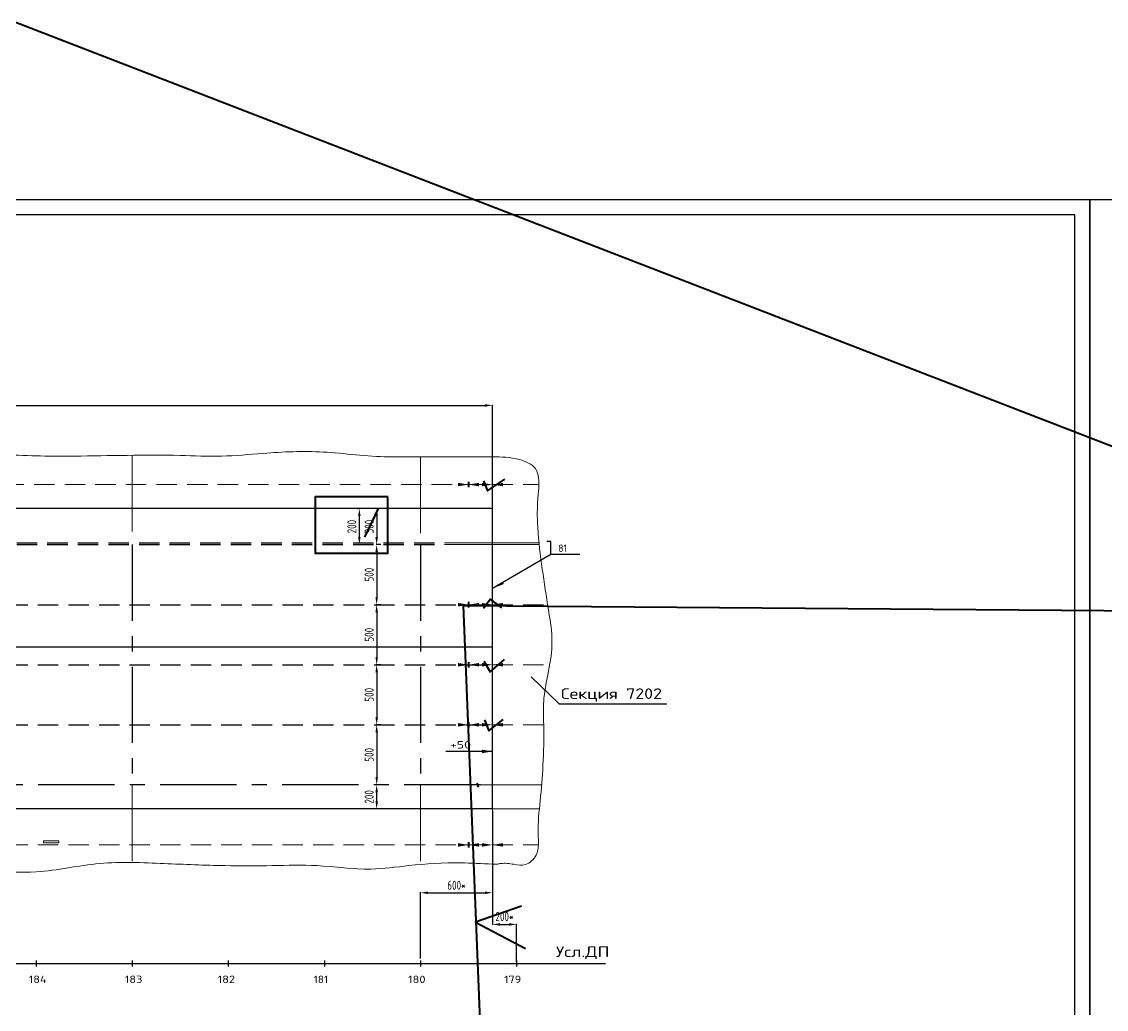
# Model space of a CAD drawing. Header units: millimetres. Extents: x -438477 to 631584, y 118817 to 676146.
# Drawn here: x 187932 to 196964, y 342121 to 350343 of the extents above; entities that cross this region are included whole.
import ezdxf
from ezdxf.enums import TextEntityAlignment as Align

# ---------------------------------------------------------------- set-up
doc = ezdxf.new("R2010")
doc.units = ezdxf.units.MM
for name, pattern in [('AVEVASOLID', [7.5, 7.5]), ('AVEVASOLIDWIDE', [7.5, 7.5]), ('CENTERX2', [20.32, 12.7, -2.54, 2.54, -2.54]), ('DASHED', [2.546053, 1.697368, -0.848684])]:
    doc.linetypes.add(name, pattern=pattern)
doc.layers.get('Defpoints').update_dxf_attribs({"linetype": 'CONTINUOUS'})
for name, color, linetype in [('20_1', 1, 'CONTINUOUS'), ('20_FORMAT', 140, 'CONTINUOUS'), ('20_TEXT', 1, 'CONTINUOUS')]:
    doc.layers.add(name, color=color, linetype=linetype)
doc.styles.add('SIMPLEX', font='simplex.shx', dxfattribs={"width": 0.7})
doc.linetypes.add('Шов_Монтажный', pattern='A,0.75,-0.0001,["/",Standard,S=1,R=0,X=0,Y=-0.5],0.75', length=1.5001)
doc.dimstyles.new('Lineyny', dxfattribs={"dimscale": 30, "dimtxt": 3, "dimasz": 2.5, "dimexe": 0.18, "dimexo": 0.625, "dimgap": 1, "dimtad": 1, "dimdec": 0, "dimlfac": -1, "dimzin": 0, "dimtxsty": 'SIMPLEX', "dimcen": 0, "dimdle": 0.38, "dimclrd": 2, "dimclre": 2, "dimclrt": 2, "dimadec": 0, "dimazin": 0, "dimtfac": 1, "dimtdec": 0, "dimtmove": 0, "dimatfit": 0, "dimfxl": 1, "dimtolj": 1, "dimtzin": 0, "dimlwd": -1, "dimarcsym": 0})

# ---------------------------------------------------------------- blocks, each defined once
blk = doc.blocks.new('*D42')
at = {"layer": '20_1', "color": 2, "lineweight": -2, "ltscale": 25, "transparency": 16777216}
for p, q in [((191852.6, 343773.8), (191852.6, 342823.4)), ((192052.6, 342517.8), (192052.6, 342832.4))]:
    blk.add_line(p, q, dxfattribs=at)
at = {"layer": '20_1', "color": 2, "ltscale": 25, "transparency": 16777216}
blk.add_line((191915.1, 342827.9), (191990.1, 342827.9), dxfattribs=at)
for points in [[(191915.1, 342838.3), (191915.1, 342817.5), (191852.6, 342827.9)], [(191990.1, 342817.5), (191990.1, 342838.3), (192052.6, 342827.9)]]:
    blk.add_solid(points, dxfattribs=at)
at = {"layer": 'Defpoints', "color": 0, "ltscale": 25, "transparency": 16777216}
for p in [(191852.6, 343789.4), (192052.6, 342827.9), (192052.6, 342502.1)]:
    blk.add_point(p, dxfattribs=at)
at = {"layer": '20_1', "color": 2, "ltscale": 25, "transparency": 16777216, "insert": (191952.6, 342893.3), "char_height": 75, "attachment_point": 5, "style": 'SIMPLEX'}
blk.add_mtext('\\A1;200*', dxfattribs=at)
blk = doc.blocks.new('*D45')
at = {"layer": '20_1', "color": 2, "lineweight": -2, "ltscale": 25, "transparency": 16777216}
for p, q in [((180652.6, 346305), (180652.6, 347152.9)), ((191852.6, 346305), (191852.6, 347152.9))]:
    blk.add_line(p, q, dxfattribs=at)
at = {"layer": '20_1', "color": 2, "ltscale": 25, "transparency": 16777216}
blk.add_line((180715.1, 347148.4), (191790.1, 347148.4), dxfattribs=at)
for points in [[(180715.1, 347158.8), (180715.1, 347138), (180652.6, 347148.4)], [(191790.1, 347138), (191790.1, 347158.8), (191852.6, 347148.4)]]:
    blk.add_solid(points, dxfattribs=at)
at = {"layer": 'Defpoints', "color": 0, "ltscale": 25, "transparency": 16777216}
for p in [(191852.6, 347148.4), (180652.6, 346289.4), (191852.6, 346289.4)]:
    blk.add_point(p, dxfattribs=at)
at = {"layer": '20_1', "color": 2, "ltscale": 25, "transparency": 16777216, "insert": (186252.6, 347213.8), "char_height": 75, "attachment_point": 5, "style": 'SIMPLEX'}
blk.add_mtext('\\A1;11200*', dxfattribs=at)
blk = doc.blocks.new('*D46')
at = {"layer": '20_1', "color": 2, "lineweight": -2, "ltscale": 25, "transparency": 16777216}
for p, q in [((190941.9, 343989.4), (190883.9, 343989.4)), ((190941.9, 343789.4), (190883.9, 343789.4))]:
    blk.add_line(p, q, dxfattribs=at)
at = {"layer": '20_1', "color": 2, "ltscale": 25, "transparency": 16777216}
blk.add_line((190888.4, 343851.9), (190888.4, 343926.9), dxfattribs=at)
for points in [[(190898.8, 343926.9), (190878, 343926.9), (190888.4, 343989.4)], [(190878, 343851.9), (190898.8, 343851.9), (190888.4, 343789.4)]]:
    blk.add_solid(points, dxfattribs=at)
at = {"layer": 'Defpoints', "color": 0, "ltscale": 25, "transparency": 16777216}
for p in [(190888.4, 343989.4), (190957.5, 343989.4), (190957.5, 343789.4)]:
    blk.add_point(p, dxfattribs=at)
at = {"layer": '20_1', "color": 2, "ltscale": 25, "transparency": 16777216, "insert": (190825.9, 343889.4), "char_height": 75, "attachment_point": 5, "rotation": 90, "style": 'SIMPLEX'}
blk.add_mtext('\\A1;200', dxfattribs=at)
blk = doc.blocks.new('*D47')
at = {"layer": '20_1', "color": 2, "lineweight": -2, "ltscale": 25, "transparency": 16777216}
for p, q in [((190923.3, 344489.4), (190883.9, 344489.4)), ((190923.3, 343989.4), (190883.9, 343989.4))]:
    blk.add_line(p, q, dxfattribs=at)
at = {"layer": '20_1', "color": 2, "ltscale": 25, "transparency": 16777216}
blk.add_line((190888.4, 344426.9), (190888.4, 344051.9), dxfattribs=at)
for points in [[(190898.8, 344426.9), (190878, 344426.9), (190888.4, 344489.4)], [(190878, 344051.9), (190898.8, 344051.9), (190888.4, 343989.4)]]:
    blk.add_solid(points, dxfattribs=at)
at = {"layer": 'Defpoints', "color": 0, "ltscale": 25, "transparency": 16777216}
for p in [(190939, 344489.4), (190888.4, 343989.4), (190939, 343989.4)]:
    blk.add_point(p, dxfattribs=at)
at = {"layer": '20_1', "color": 2, "ltscale": 25, "transparency": 16777216, "insert": (190825.9, 344239.4), "char_height": 75, "attachment_point": 5, "rotation": 90, "style": 'SIMPLEX'}
blk.add_mtext('\\A1;500', dxfattribs=at)
blk = doc.blocks.new('*D48')
at = {"layer": '20_1', "color": 2, "lineweight": -2, "ltscale": 25, "transparency": 16777216}
for p, q in [((190923.3, 344989.4), (190883.9, 344989.4)), ((190923.3, 344489.4), (190883.9, 344489.4))]:
    blk.add_line(p, q, dxfattribs=at)
at = {"layer": '20_1', "color": 2, "ltscale": 25, "transparency": 16777216}
blk.add_line((190888.4, 344926.9), (190888.4, 344551.9), dxfattribs=at)
for points in [[(190898.8, 344926.9), (190878, 344926.9), (190888.4, 344989.4)], [(190878, 344551.9), (190898.8, 344551.9), (190888.4, 344489.4)]]:
    blk.add_solid(points, dxfattribs=at)
at = {"layer": 'Defpoints', "color": 0, "ltscale": 25, "transparency": 16777216}
for p in [(190939, 344989.4), (190888.4, 344489.4), (190939, 344489.4)]:
    blk.add_point(p, dxfattribs=at)
at = {"layer": '20_1', "color": 2, "ltscale": 25, "transparency": 16777216, "insert": (190825.9, 344739.4), "char_height": 75, "attachment_point": 5, "rotation": 90, "style": 'SIMPLEX'}
blk.add_mtext('\\A1;500', dxfattribs=at)
blk = doc.blocks.new('*D49')
at = {"layer": '20_1', "color": 2, "lineweight": -2, "ltscale": 25, "transparency": 16777216}
for p, q in [((190923.3, 345489.4), (190883.9, 345489.4)), ((190923.3, 344989.4), (190883.9, 344989.4))]:
    blk.add_line(p, q, dxfattribs=at)
at = {"layer": '20_1', "color": 2, "ltscale": 25, "transparency": 16777216}
blk.add_line((190888.4, 345426.9), (190888.4, 345051.9), dxfattribs=at)
for points in [[(190898.8, 345426.9), (190878, 345426.9), (190888.4, 345489.4)], [(190878, 345051.9), (190898.8, 345051.9), (190888.4, 344989.4)]]:
    blk.add_solid(points, dxfattribs=at)
at = {"layer": 'Defpoints', "color": 0, "ltscale": 25, "transparency": 16777216}
for p in [(190939, 345489.4), (190888.4, 344989.4), (190939, 344989.4)]:
    blk.add_point(p, dxfattribs=at)
at = {"layer": '20_1', "color": 2, "ltscale": 25, "transparency": 16777216, "insert": (190825.9, 345239.4), "char_height": 75, "attachment_point": 5, "rotation": 90, "style": 'SIMPLEX'}
blk.add_mtext('\\A1;500', dxfattribs=at)
blk = doc.blocks.new('*D50')
at = {"layer": '20_1', "color": 2, "lineweight": -2, "ltscale": 25, "transparency": 16777216}
for p, q in [((190923.3, 345989.4), (190883.9, 345989.4)), ((190923.3, 345489.4), (190883.9, 345489.4))]:
    blk.add_line(p, q, dxfattribs=at)
at = {"layer": '20_1', "color": 2, "ltscale": 25, "transparency": 16777216}
blk.add_line((190888.4, 345926.9), (190888.4, 345551.9), dxfattribs=at)
for points in [[(190898.8, 345926.9), (190878, 345926.9), (190888.4, 345989.4)], [(190878, 345551.9), (190898.8, 345551.9), (190888.4, 345489.4)]]:
    blk.add_solid(points, dxfattribs=at)
at = {"layer": 'Defpoints', "color": 0, "ltscale": 25, "transparency": 16777216}
for p in [(190939, 345989.4), (190888.4, 345489.4), (190939, 345489.4)]:
    blk.add_point(p, dxfattribs=at)
at = {"layer": '20_1', "color": 2, "ltscale": 25, "transparency": 16777216, "insert": (190825.9, 345739.4), "char_height": 75, "attachment_point": 5, "rotation": 90, "style": 'SIMPLEX'}
blk.add_mtext('\\A1;500', dxfattribs=at)
blk = doc.blocks.new('*D51')
at = {"layer": '20_1', "color": 2, "lineweight": -2, "ltscale": 25, "transparency": 16777216}
for p, q in [((190948.8, 346289.4), (190883.9, 346289.4)), ((190923.3, 345989.4), (190883.9, 345989.4))]:
    blk.add_line(p, q, dxfattribs=at)
at = {"layer": '20_1', "color": 2, "ltscale": 25, "transparency": 16777216}
blk.add_line((190888.4, 346226.9), (190888.4, 346051.9), dxfattribs=at)
for points in [[(190898.8, 346226.9), (190878, 346226.9), (190888.4, 346289.4)], [(190878, 346051.9), (190898.8, 346051.9), (190888.4, 345989.4)]]:
    blk.add_solid(points, dxfattribs=at)
at = {"layer": 'Defpoints', "color": 0, "ltscale": 25, "transparency": 16777216}
for p in [(190964.4, 346289.4), (190888.4, 345989.4), (190939, 345989.4)]:
    blk.add_point(p, dxfattribs=at)
at = {"layer": '20_1', "color": 2, "ltscale": 25, "transparency": 16777216, "insert": (190825.9, 346139.4), "char_height": 75, "attachment_point": 5, "rotation": 90, "style": 'SIMPLEX'}
blk.add_mtext('\\A1;300', dxfattribs=at)
blk = doc.blocks.new('*D181')
at = {"layer": '20_1', "color": 2, "lineweight": -2, "ltscale": 25, "transparency": 16777216}
for p, q in [((191852.6, 343758.1), (191852.6, 343086.8)), ((191252.6, 342542.8), (191252.6, 343095.8))]:
    blk.add_line(p, q, dxfattribs=at)
at = {"layer": '20_1', "color": 2, "ltscale": 25, "transparency": 16777216}
blk.add_line((191315.1, 343091.3), (191790.1, 343091.3), dxfattribs=at)
at = {"layer": '20_1', "color": 2, "lineweight": 40, "ltscale": 25, "transparency": 16777216}
for points in [[(191315.1, 343101.8), (191315.1, 343080.9), (191252.6, 343091.3)], [(191790.1, 343101.8), (191790.1, 343080.9), (191852.6, 343091.3)]]:
    blk.add_solid(points, dxfattribs=at)
at = {"layer": 'Defpoints', "color": 0, "lineweight": 40, "ltscale": 25, "transparency": 16777216}
for p in [(191852.6, 343773.8), (191852.6, 343091.3), (191252.6, 342527.1)]:
    blk.add_point(p, dxfattribs=at)
at = {"layer": '20_1', "color": 2, "lineweight": 40, "ltscale": 25, "transparency": 16777216, "insert": (191552.6, 343153.8), "char_height": 75, "attachment_point": 5, "style": 'SIMPLEX'}
blk.add_mtext('\\A1;600*', dxfattribs=at)
blk = doc.blocks.new('*D353')
at = {"layer": '20_1', "color": 2, "lineweight": -2, "ltscale": 25, "transparency": 16777216}
for p, q in [((190728.5, 346289.4), (190739.6, 346289.4)), ((190728.5, 345989.4), (190739.6, 345989.4))]:
    blk.add_line(p, q, dxfattribs=at)
at = {"layer": '20_1', "color": 2, "ltscale": 25, "transparency": 16777216}
blk.add_line((190744.1, 346051.9), (190744.1, 346226.9), dxfattribs=at)
at = {"layer": '20_1', "color": 2, "lineweight": 40, "ltscale": 25, "transparency": 16777216}
for points in [[(190733.7, 346226.9), (190754.5, 346226.9), (190744.1, 346289.4)], [(190733.7, 346051.9), (190754.5, 346051.9), (190744.1, 345989.4)]]:
    blk.add_solid(points, dxfattribs=at)
at = {"layer": 'Defpoints', "color": 0, "lineweight": 40, "ltscale": 25, "transparency": 16777216}
for p in [(190744.1, 346289.4), (190744.1, 346289.4), (190744.1, 345989.4)]:
    blk.add_point(p, dxfattribs=at)
at = {"layer": '20_1', "color": 2, "lineweight": 40, "ltscale": 25, "transparency": 16777216, "insert": (190681.6, 346139.4), "char_height": 75, "attachment_point": 5, "rotation": 90, "style": 'SIMPLEX'}
blk.add_mtext('\\A1;200', dxfattribs=at)

msp = doc.modelspace()

# ---------------------------------------------------------------- hatches: boundary and pattern name
at = {"layer": '20_1'}
msp.add_hatch(color=6, dxfattribs=at).paths.add_polyline_path([(191939.047, 345675.733), (191947.43, 345661.328), (191852.617, 345625.436)])

# ---------------------------------------------------------------- linework, layer by layer
at = {"layer": '20_1', "color": 252, "linetype": 'CENTERX2', "lineweight": 0, "ltscale": 50}
for p, q in [((188852.617, 346733.218), (188852.617, 345989.385)), ((191252.617, 346720.042), (191252.617, 345989.385)), ((188852.617, 343989.385), (188852.617, 343343.639)), ((191252.617, 343989.385), (191252.617, 343326.846)), ((191752.629, 343989.385), (192262.339, 343989.385))]:
    msp.add_line(p, q, dxfattribs=at)
at = {"layer": '20_1', "color": 252, "linetype": 'AVEVASOLID', "lineweight": 0}
for p, q in [((191852.617, 346289.375), (191852.617, 346720.042)), ((191852.617, 343328.847), (191852.617, 343789.395)), ((188240.117, 343522.198), (188115.117, 343522.198)), ((188115.117, 343522.198), (188115.117, 343506.573)), ((188115.117, 343506.573), (188240.117, 343506.573)), ((188240.117, 343506.573), (188240.117, 343522.198))]:
    msp.add_line(p, q, dxfattribs=at)
at = {"layer": '20_1', "color": 252, "linetype": 'DASHED', "lineweight": 0, "ltscale": 100}
for p, q in [((180652.617, 346489.375), (191852.617, 346489.375)), ((191852.617, 346489.375), (192239.208, 346489.375)), ((191852.617, 345489.385), (192312.108, 345489.385)), ((191852.617, 344989.385), (192329.401, 344989.385)), ((191852.617, 344489.385), (192279.092, 344488.654)), ((184502.617, 343489.385), (191852.617, 343489.385)), ((191852.617, 343489.385), (192235.43, 343489.385))]:
    msp.add_line(p, q, dxfattribs=at)
at = {"layer": '20_1', "color": 6, "linetype": 'Шов_Монтажный', "ltscale": 100}
for p, q in [((191852.617, 346289.375), (180652.617, 346289.375)), ((191852.617, 343789.385), (191852.617, 346289.375)), ((191852.617, 343789.395), (180652.617, 343789.395))]:
    msp.add_line(p, q, dxfattribs=at)
at = {"layer": '20_1', "color": 0, "linetype": 'DASHED', "ltscale": 100}
for p, q in [((180252.617, 346003.385), (191452.617, 346003.385)), ((180252.617, 345989.385), (191452.617, 345989.385))]:
    msp.add_line(p, q, dxfattribs=at)
at = {"layer": '20_1', "color": 0, "linetype": 'CENTERX2', "ltscale": 50}
for p, q in [((188852.617, 345989.385), (188852.617, 344004.385)), ((191252.617, 345989.385), (191252.617, 344004.385)), ((191752.629, 343989.385), (180752.605, 343989.385))]:
    msp.add_line(p, q, dxfattribs=at)
at = {"layer": '20_1', "color": 252, "linetype": 'AVEVASOLIDWIDE', "lineweight": 0}
for p, q in [((191452.617, 346003.385), (192241.551, 346003.385)), ((191452.617, 345989.385), (192241.551, 345989.385))]:
    msp.add_line(p, q, dxfattribs=at)
at = {"layer": '20_1', "color": 6}
for p, q in [((192339.621, 345907.077), (191852.617, 345625.436)), ((192579.987, 345907.077), (192339.621, 345907.077))]:
    msp.add_line(p, q, dxfattribs=at)
at = {"layer": '20_1', "linetype": 'DASHED', "ltscale": 100}
for p, q in [((184502.617, 345489.385), (191852.617, 345489.385)), ((184502.617, 344989.385), (191852.617, 344989.385)), ((184502.617, 344489.385), (191852.617, 344489.385))]:
    msp.add_line(p, q, dxfattribs=at)
at = {"layer": '20_1', "color": 6, "linetype": 'AVEVASOLID'}
msp.add_line((180652.617, 345139.385), (191852.617, 345139.385), dxfattribs=at)
at = {"layer": '20_1', "color": 2, "ltscale": 25}
msp.add_line((191852.617, 344267.699), (191464.56, 344267.699), dxfattribs=at)
at = {"layer": '20_1', "color": 252, "lineweight": 0, "ltscale": 30}
msp.add_line((191852.617, 343789.395), (192243.116, 343789.395), dxfattribs=at)
at = {"layer": '20_1', "linetype": 'AVEVASOLID'}
msp.add_line((180235.807, 342502.129), (192792.617, 342502.129), dxfattribs=at)
at = {"layer": '20_1', "color": 30, "lineweight": 40, "ltscale": 25}
for points in [[(180540.065, 345003.977), (179771.976, 347296.119), (187876.403, 350342.575), (202159.831, 344820.367)], [(191652.638, 346512.07), (191652.638, 346466.681)], [(191778.837, 346521.477), (191811.981, 346438.212), (191956.872, 346534.724)], [(190901.962, 346289.375), (190786.88, 346051.399)], [(191608.884, 345482.094), (191852.638, 339401.87)], [(191608.884, 345482.094), (213316.103, 345313.084)], [(191652.634, 345512.08), (191652.634, 345466.692)], [(191776.786, 345459.903), (191833.64, 345534.646), (191929.158, 345461.99)], [(191781.252, 345020.482), (191833.655, 344930.81), (191953.521, 345034.324)], [(191652.638, 345012.08), (191652.638, 344966.692)], [(191652.638, 344512.08), (191652.638, 344466.692)], [(191785.28, 344530.407), (191822.342, 344440.563), (191940.817, 344533.442)], [(191721.18, 344002.93), (191732.918, 343970.679)], [(191652.638, 343512.08), (191652.638, 343466.692)], [(192093.306, 342979.379), (191710.242, 342845.298), (192127.465, 342628.332)]]:
    msp.add_lwpolyline(points, dxfattribs=at)
msp.add_lwpolyline([(190981.935, 346388.562), (190377.257, 346388.562), (190377.257, 345916.923), (190981.935, 345916.923)], close=True, dxfattribs=at)
at = {"layer": '20_1', "color": 6}
msp.add_lwpolyline([(192339.621, 345907.077), (192339.621, 346014.543), (192305.306, 346014.543)], dxfattribs=at)
at = {"layer": '20_1', "linetype": 'AVEVASOLID'}
for points in [[(188052.617, 342527.129), (188052.617, 342477.129)], [(188852.617, 342527.129), (188852.617, 342477.129)], [(189652.617, 342527.129), (189652.617, 342477.129)], [(190452.617, 342527.129), (190452.617, 342477.129)], [(191252.617, 342527.129), (191252.617, 342477.129)], [(192052.617, 342527.129), (192052.617, 342477.129)]]:
    msp.add_lwpolyline(points, dxfattribs=at)
at = {"layer": '20_1', "color": 252, "lineweight": 0, "ltscale": 25}
msp.add_open_spline([(191852.617, 343328.847), (191764.476, 343334.047), (191532.342, 343347.742), (191194.08, 343326.429), (190796.068, 343268.981), (190417.895, 343328.923), (190012.525, 343314.963), (189588.128, 343314.982), (189109.234, 343334.405), (188581.417, 343359.413), (188103.624, 343247.689), (187653.662, 343271.155), (187222.901, 343258.88), (186799.023, 343322.596), (186420.637, 343310.615), (185894.019, 343393.731), (185374.179, 343295.731), (184795.91, 343306.813), (184391.512, 343264.212), (183976.738, 343294.398), (183601.044, 343285.955), (183216.754, 343294.21), (182838.267, 343264.171), (182456.139, 343251.169), (182106.18, 343323.856), (181738.053, 343249.761), (181364.592, 343257.937), (181033.304, 343297.551), (180781.159, 343216.493), (180558.253, 343251.955), (180222.058, 343191.926), (180297.307, 343535.407), (180288.764, 343778.36), (180236.384, 344055.763), (180247.154, 344316.261), (180294.111, 344621.53), (180290.358, 344938.9), (180253.118, 345244.513), (180282.462, 345497.911), (180187.777, 345733.877), (180227.971, 345974.133), (180172.442, 346193.735), (180176.957, 346409.652), (180238.189, 346583.91), (180342.091, 346743.914), (180544.292, 346686.357), (180782.331, 346649.554), (181124.119, 346680.19), (181529.371, 346682.398), (182028.677, 346712.302), (182535.882, 346693.426), (182987.17, 346762.849), (183532.374, 346675.284), (184089.935, 346625.545), (184740.47, 346637.238), (185216.651, 346751.674), (185727.36, 346749.328), (186191.924, 346742.281), (186651.77, 346712.753), (187105.851, 346664.241), (187602.374, 346757.15), (188035.822, 346723.625), (188594.21, 346726.626), (189071.971, 346742.994), (189596.564, 346717.33), (189992.608, 346756.323), (190366.563, 346773.666), (190714.648, 346735.416), (190984.704, 346716.12), (191273.025, 346721.429), (191560.151, 346719.313), (191837.357, 346721.284), (192050.558, 346716.973), (192258.284, 346626.851), (192227.899, 346391.584), (192221.761, 346137.588), (192260.689, 345827.628), (192309.386, 345491.903), (192366.978, 345182.55), (192315.977, 344915.47), (192270.915, 344696.078), (192282.968, 344442.703), (192277.199, 344166.605), (192252.793, 343863.243), (192222.582, 343618.473), (192248.527, 343416.054), (192136.789, 343311.091), (192025.573, 343328.537), (191946.483, 343341.563), (191888.1, 343327.86), (191864.559, 343328.518), (191852.357, 343328.859)], degree=3, knots=[0, 0, 0, 0, 264.69722611, 697.12683045, 1015.09766559, 1465.10794054, 1833.59084333, 2230.86147294, 2737.81979878, 3273.27151701, 3807.45259126, 4193.2081302, 4619.30538719, 5098.87815686, 5473.29571842, 5751.15321098, 6690.76274002, 7030.50670536, 7485.93545795, 7906.39398042, 8274.87688329, 8613.19974202, 9058.49899316, 9413.79568329, 9756.90546938, 10115.54093158, 10524.32665195, 10875.58410857, 11109.38582534, 11282.20811851, 11595.71690488, 11808.07287288, 12108.0728728, 12386.65082328, 12634.29221274, 12889.25462809, 13311.920436, 13580.71561015, 13812.47597522, 14063.98766799, 14317.8717684, 14520.88519583, 14739.74766344, 14947.33891347, 15094.12809408, 15232.78814801, 15506.37759197, 15846.26788304, 16243.70536303, 16727.64751468, 17343.81247618, 17765.09801475, 18083.64172395, 18990.66985788, 19445.84378439, 20028.03952838, 20448.49805083, 20972.56120252, 21422.57147802, 21832.00542193, 22335.02512803, 22922.32297704, 23129.59460989, 24010.51786479, 24356.01856241, 24702.23810543, 25203.27689131, 25474.8597626, 25751.76118348, 26014.99254044, 26339.03080973, 26614.99254019, 26841.11311475, 26993.22567608, 27213.22117528, 27443.59494763, 27790.77063597, 28132.72761735, 28470.05655606, 28720.02952317, 28941.52671554, 29139.76936004, 29477.02758269, 29771.56415563, 30048.46557667, 30227.78330817, 30345.51649497, 30442.77000112, 30550.46058933, 30584.36995398, 30620.85415671, 30620.85415671, 30620.85415671, 30620.85415671], dxfattribs=at)
at = {"layer": '20_1', "color": 30, "lineweight": 40, "ltscale": 25}
for points in [[(191565.138, 346503.959), (191565.138, 346474.792), (191652.638, 346489.375)], [(191740.138, 346503.959), (191740.138, 346474.792), (191652.638, 346489.375)], [(191565.134, 345503.969), (191565.134, 345474.803), (191652.634, 345489.386)], [(191740.134, 345503.969), (191740.134, 345474.803), (191652.634, 345489.386)], [(191565.138, 345003.969), (191565.138, 344974.803), (191652.638, 344989.386)], [(191740.138, 345003.969), (191740.138, 344974.803), (191652.638, 344989.386)], [(191565.138, 344503.969), (191565.138, 344474.803), (191652.638, 344489.386)], [(191740.138, 344503.969), (191740.138, 344474.803), (191652.638, 344489.386)], [(191565.138, 343503.969), (191565.138, 343474.803), (191652.638, 343489.386)], [(191740.138, 343503.969), (191740.138, 343474.803), (191652.638, 343489.386)]]:
    msp.add_solid(points, dxfattribs=at)
at = {"layer": '20_1', "color": 252, "lineweight": 0, "ltscale": 0.3}
for points in [[(191765.117, 346503.958), (191765.117, 346474.791), (191852.617, 346489.375)], [(191765.117, 343503.969), (191765.117, 343474.802), (191852.617, 343489.385)]]:
    msp.add_solid(points, dxfattribs=at)
at = {"layer": '20_1', "color": 253, "ltscale": 0.3}
for points in [[(191940.117, 346503.958), (191940.117, 346474.791), (191852.617, 346489.375)], [(191940.117, 345503.969), (191940.117, 345474.803), (191852.617, 345489.386)], [(191940.117, 345003.969), (191940.117, 344974.802), (191852.617, 344989.385)], [(191940.117, 344503.969), (191940.117, 344474.802), (191852.617, 344489.385)], [(191940.117, 343503.969), (191940.117, 343474.802), (191852.617, 343489.385)]]:
    msp.add_solid(points, dxfattribs=at)
at = {"layer": '20_1', "ltscale": 0.3}
for points in [[(191765.117, 345503.969), (191765.117, 345474.803), (191852.617, 345489.386)], [(191765.117, 345003.969), (191765.117, 344974.802), (191852.617, 344989.385)], [(191765.117, 344503.969), (191765.117, 344474.802), (191852.617, 344489.385)]]:
    msp.add_solid(points, dxfattribs=at)
at = {"layer": '20_1', "color": 2, "ltscale": 0.3}
msp.add_solid([(191765.117, 344282.283), (191765.117, 344253.116), (191852.617, 344267.699)], dxfattribs=at)
at = {"layer": '20_FORMAT', "color": 4}
for points in [[(175802.063, 334008.858), (196827.063, 334008.858), (196827.063, 348858.858), (175802.063, 348858.858)], [(196827.063, 334008.858), (217852.063, 334008.858), (217852.063, 348858.858), (196827.063, 348858.858)]]:
    msp.add_lwpolyline(points, close=True, dxfattribs=at)
at = {"layer": '20_FORMAT', "color": 7}
msp.add_lwpolyline([(176302.063, 334133.858), (196702.063, 334133.858), (196702.063, 348733.858), (176302.063, 348733.858)], close=True, dxfattribs=at)
at = {"layer": '20_TEXT', "lineweight": -2}
for p, q in [((192176.115, 344888.627), (192407.71, 344663.603)), ((192407.71, 344663.603), (193305.595, 344663.603))]:
    msp.add_line(p, q, dxfattribs=at)

# ---------------------------------------------------------------- texts
at = {"layer": '20_1', "color": 6, "style": 'SIMPLEX'}
msp.add_text('81', height=61.25, dxfattribs=at).set_placement((192400.094, 345928.648), (192473.011, 345928.648), align=Align.ALIGNED)
at = {"layer": '20_1', "style": 'SIMPLEX'}
for s, p, p2 in [('+50', (191498.478, 344292.147), (191673.478, 344292.147)), ('184', (187991.387, 342340.248), (188140.137, 342340.248)), ('183', (188791.387, 342340.248), (188937.221, 342340.248)), ('182', (189563.932, 342340.248), (189709.765, 342340.248)), ('181', (190363.926, 342339.343), (190483.509, 342339.343)), ('180', (191149.339, 342339.343), (191295.172, 342339.343)), ('179', (191949.339, 342339.343), (192092.255, 342339.343))]:
    msp.add_text(s, height=61.25, dxfattribs=at).set_placement(p, p2, align=Align.ALIGNED)
at = {"layer": '20_1', "ltscale": 3, "style": 'SIMPLEX'}
msp.add_text('Усл.ДП', height=87.5, dxfattribs=at).set_placement((192381.501, 342556.665), (192827.334, 342556.665), align=Align.ALIGNED)
at = {"layer": '20_TEXT', "color": 7, "lineweight": -2, "style": 'SIMPLEX'}
msp.add_text('Секция 7202', height=87.5, dxfattribs=at).set_placement((192422.894, 344704.903), (193264.56, 344704.903), align=Align.ALIGNED)

# ---------------------------------------------------------------- dimensions: what is measured, and where the dimension line sits
at = {"layer": '20_1', "ltscale": 25}
for base, p1, p2, text, override, picture, middle in [((191852.617, 347148.407), (180652.617, 346289.375), (191852.617, 346289.375), '<>*', {"dimscale": 25}, '*D45', (186252.617, 347213.812)), ((192052.617, 342827.909), (191852.617, 343789.395), (192052.617, 342502.129), '200*', {"dimscale": 25, "dimlfac": 1}, '*D42', (191952.617, 342893.314))]:
    dim = msp.add_linear_dim(base=base, p1=p1, p2=p2, text=text, dimstyle='Lineyny', override=override, dxfattribs=at)
    dim.commit()
    dim.dimension.update_dxf_attribs({"geometry": picture, "text_midpoint": middle})
at = {"layer": '20_1', "color": 30, "lineweight": 40, "ltscale": 25}
dim = msp.add_aligned_dim(p1=(190744.08, 345989.385), p2=(190744.08, 346289.375), distance=0, text='200', dimstyle='Lineyny', override={"dimscale": 25}, dxfattribs=at)
dim.commit()
dim.dimension.update_dxf_attribs({"geometry": '*D353', "text_midpoint": (190681.58, 346139.38)})
at = {"layer": '20_1', "ltscale": 25}
for base, p1, p2, picture, middle in [((190888.421, 345989.385), (190964.442, 346289.375), (190938.96, 345989.385), '*D51', (190825.921, 346139.38)), ((190888.421, 345489.385), (190938.96, 345989.385), (190938.96, 345489.385), '*D50', (190825.921, 345739.385)), ((190888.421, 344989.385), (190938.96, 345489.385), (190938.96, 344989.385), '*D49', (190825.921, 345239.385)), ((190888.421, 344489.385), (190938.96, 344989.385), (190938.96, 344489.385), '*D48', (190825.921, 344739.385)), ((190888.421, 343989.385), (190938.96, 344489.385), (190938.96, 343989.385), '*D47', (190825.921, 344239.385)), ((190888.421, 343989.385), (190957.512, 343789.395), (190957.512, 343989.385), '*D46', (190825.921, 343889.39))]:
    dim = msp.add_linear_dim(base=base, p1=p1, p2=p2, angle=90, dimstyle='Lineyny', override={"dimscale": 25}, dxfattribs=at)
    dim.commit()
    dim.dimension.update_dxf_attribs({"geometry": picture, "text_midpoint": middle})
at = {"layer": '20_1', "color": 30, "lineweight": 40, "ltscale": 25}
dim = msp.add_linear_dim(base=(191852.617, 343091.335), p1=(191252.617, 342527.129), p2=(191852.617, 343773.77), text='600*', dimstyle='Lineyny', override={"dimscale": 25}, dxfattribs=at)
dim.commit()
dim.dimension.update_dxf_attribs({"geometry": '*D181', "text_midpoint": (191552.617, 343153.835)})

doc.saveas('drawing.dxf')
